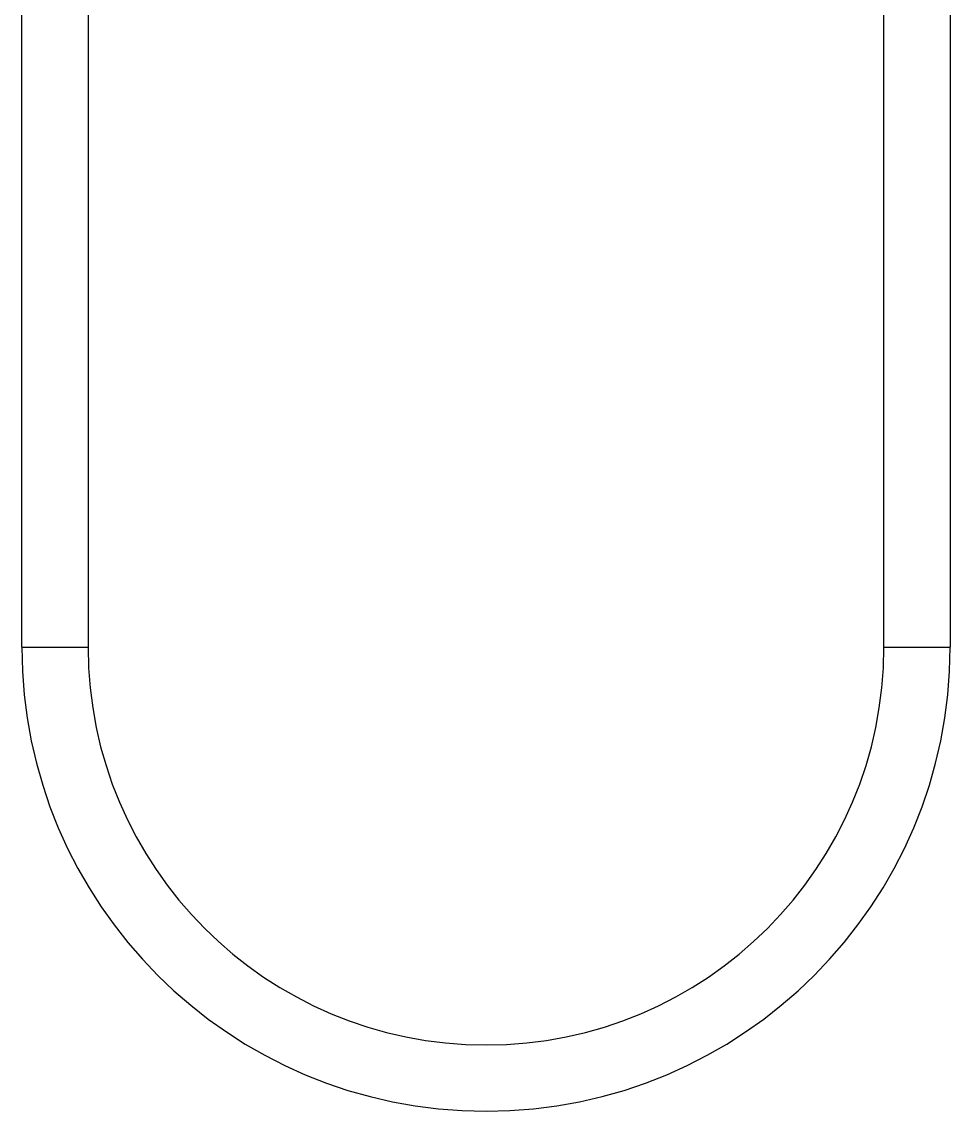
# Model space of a CAD drawing. Header units: millimetres. Extents: x 5308 to 9632, y 1173 to 3839.
# Drawn here: x 9087.39 to 9115.39, y 3596.73 to 3629.6 of the extents above; entities that cross this region are included whole.
import ezdxf

# ---------------------------------------------------------------- set-up
doc = ezdxf.new("R2010")
doc.units = ezdxf.units.MM
doc.header["$LTSCALE"] = 4
doc.layers.get('0').update_dxf_attribs({"linetype": 'CONTINUOUS'})

msp = doc.modelspace()

# ---------------------------------------------------------------- linework, layer by layer
at = {"color": 7, "linetype": 'Continuous'}
for p, q in [((9087.388, 3610.725), (9087.388, 3717.725)), ((9115.388, 3717.725), (9115.388, 3610.725)), ((9089.388, 3670.648), (9089.388, 3610.725)), ((9113.388, 3610.725), (9113.388, 3670.649)), ((9087.388, 3610.725), (9089.388, 3610.725)), ((9113.388, 3610.725), (9115.388, 3610.725))]:
    msp.add_line(p, q, dxfattribs=at)
for radius in [14, 12]:
    msp.add_arc((9101.388, 3610.725), radius, 180, 0, dxfattribs=at)

doc.saveas('drawing.dxf')
